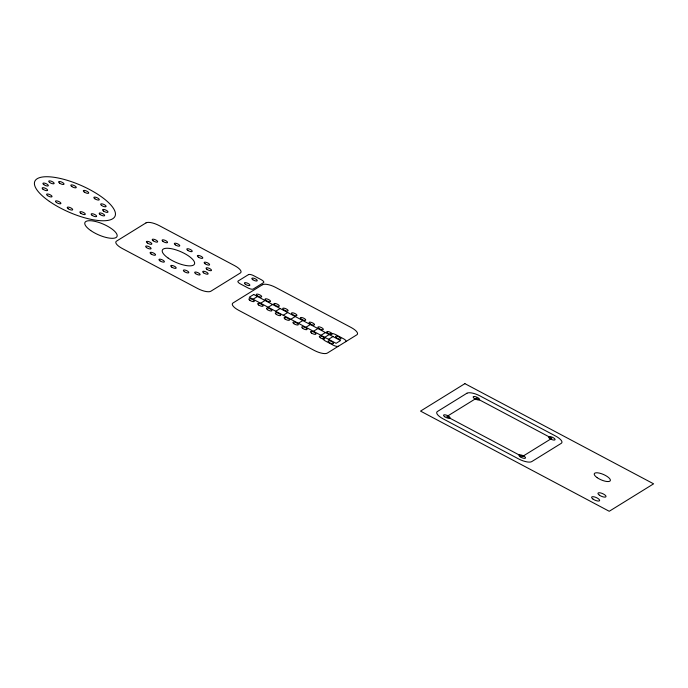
<?xml version="1.0" encoding="UTF-8"?>
<svg xmlns="http://www.w3.org/2000/svg" width="688" height="688" viewBox="0 0 688 688"><rect width="100%" height="100%" fill="white"/><g stroke="black" fill="none" stroke-linecap="round" stroke-linejoin="round"><path stroke-width="1.03" d="M253.064 299.237L257.501 296.494M260.614 303.245L265.052 300.501M268.165 307.252L272.594 304.509M275.707 311.26L280.145 308.516M283.258 315.267L287.696 312.524M290.809 319.275L295.238 316.532M298.351 323.283L302.789 320.539M305.902 327.29L310.34 324.547M313.453 331.298L317.882 328.554M320.995 335.305L325.433 332.553M328.546 339.313L332.983 336.561M345.78 341.661A4.377 1.471 23.5 0 0 343.484 338.745L335.942 334.738A4.377 1.471 23.5 0 0 330.687 333.646L323.308 338.212A4.377 1.471 23.5 0 0 325.605 341.128L333.147 345.135A4.377 1.471 23.5 0 0 338.401 346.227M146.037 222.869L116.461 241.17A10.931 3.672 23.5 0 0 122.197 248.463L197.68 288.539A10.931 3.672 23.5 0 0 210.812 291.256L240.387 272.955A10.931 3.672 23.5 0 0 234.651 265.663L159.169 225.587A10.931 3.672 23.5 0 0 146.037 222.869M248.471 274.624L238.134 281.014A4.377 1.471 23.5 0 0 240.43 283.938L247.981 287.945A4.377 1.471 23.5 0 0 253.227 289.029L263.564 282.63A4.377 1.471 23.5 0 0 261.277 279.715L253.726 275.707A4.377 1.471 23.5 0 0 248.471 274.624M262.524 284.703L232.948 303.012A10.931 3.672 23.5 0 0 238.684 310.305L314.167 350.381A10.931 3.672 23.5 0 0 327.299 353.099L356.874 334.798A10.931 3.672 23.5 0 0 351.138 327.497L275.656 287.429A10.931 3.672 23.5 0 0 262.524 284.703M253.726 294.49L249.288 297.233L336.097 343.321L340.526 340.569L253.726 294.49M464.899 383.646L420.531 411.097L609.233 511.279L653.6 483.827L464.899 383.646M466.937 393.226L437.362 411.536A10.931 3.672 23.5 0 0 443.098 418.829L518.58 458.905A10.931 3.672 23.5 0 0 531.712 461.622L561.288 443.321A10.931 3.672 23.5 0 0 555.551 436.02L480.069 395.953A10.931 3.672 23.5 0 0 466.937 393.226M476.38 398.24L446.796 416.541L522.278 456.617L551.853 438.308L476.38 398.24M49.347 201.36A43.74 14.672 23.5 0 0 114.948 216.376A43.74 14.672 23.5 0 0 60.484 178.502A43.74 14.672 23.5 0 0 49.347 201.36M84.297 192.055A2.95 0.989 23.5 0 0 88.718 193.07A2.95 0.989 23.5 0 0 85.045 190.516A2.95 0.989 23.5 0 0 84.297 192.055M94.867 198.78A2.95 0.989 23.5 0 0 99.278 199.769A2.95 0.989 23.5 0 0 95.572 197.215A2.95 0.989 23.5 0 0 94.867 198.78M101.549 205.42A2.95 0.989 23.5 0 0 106.064 206.555A2.95 0.989 23.5 0 0 102.546 203.983A2.95 0.989 23.5 0 0 101.549 205.42M103.458 211.027A2.95 0.989 23.5 0 0 107.956 212.145A2.95 0.989 23.5 0 0 104.413 209.573A2.95 0.989 23.5 0 0 103.458 211.027M100.121 214.536A2.95 0.989 23.5 0 0 104.602 215.628A2.95 0.989 23.5 0 0 101.033 213.065A2.95 0.989 23.5 0 0 100.121 214.536M92.123 215.335A2.95 0.989 23.5 0 0 96.587 216.402A2.95 0.989 23.5 0 0 92.983 213.839A2.95 0.989 23.5 0 0 92.123 215.335M80.84 213.289A2.95 0.989 23.5 0 0 85.286 214.338A2.95 0.989 23.5 0 0 81.657 211.775A2.95 0.989 23.5 0 0 80.84 213.289M68.224 208.756A2.95 0.989 23.5 0 0 72.661 209.78A2.95 0.989 23.5 0 0 68.998 207.217A2.95 0.989 23.5 0 0 68.224 208.756M56.476 202.521A2.95 0.989 23.5 0 0 60.897 203.519A2.95 0.989 23.5 0 0 57.207 200.965A2.95 0.989 23.5 0 0 56.476 202.521M47.618 195.667A2.95 0.989 23.5 0 0 52.021 196.648A2.95 0.989 23.5 0 0 48.306 194.093A2.95 0.989 23.5 0 0 47.618 195.667M43.043 189.269A2.95 0.989 23.5 0 0 47.549 190.395A2.95 0.989 23.5 0 0 44.015 187.824A2.95 0.989 23.5 0 0 43.043 189.269M43.817 184.642A2.95 0.989 23.5 0 0 48.306 185.743A2.95 0.989 23.5 0 0 44.746 183.18A2.95 0.989 23.5 0 0 43.817 184.642M49.648 182.466A2.95 0.989 23.5 0 0 54.128 183.55A2.95 0.989 23.5 0 0 50.534 180.987A2.95 0.989 23.5 0 0 49.648 182.466M59.546 183.137A2.95 0.989 23.5 0 0 64.01 184.195A2.95 0.989 23.5 0 0 60.389 181.632A2.95 0.989 23.5 0 0 59.546 183.137M71.801 186.525A2.95 0.989 23.5 0 0 76.248 187.566A2.95 0.989 23.5 0 0 72.601 185.003A2.95 0.989 23.5 0 0 71.801 186.525M90.739 230.557A17.492 5.865 23.5 0 0 116.977 236.569A17.492 5.865 23.5 0 0 95.193 221.416A17.492 5.865 23.5 0 0 90.739 230.557M175.302 244.842A2.95 0.989 23.5 0 0 179.74 245.883A2.95 0.989 23.5 0 0 176.094 243.32A2.95 0.989 23.5 0 0 175.302 244.842M163.047 241.454A2.95 0.989 23.5 0 0 167.502 242.511A2.95 0.989 23.5 0 0 163.89 239.949A2.95 0.989 23.5 0 0 163.047 241.454M153.149 240.783A2.95 0.989 23.5 0 0 157.621 241.866A2.95 0.989 23.5 0 0 154.035 239.304A2.95 0.989 23.5 0 0 153.149 240.783M147.309 242.959A2.95 0.989 23.5 0 0 151.799 244.059A2.95 0.989 23.5 0 0 148.238 241.488A2.95 0.989 23.5 0 0 147.309 242.959M146.544 247.585A2.95 0.989 23.5 0 0 151.042 248.712A2.95 0.989 23.5 0 0 147.516 246.141A2.95 0.989 23.5 0 0 146.544 247.585M151.119 253.984A2.95 0.989 23.5 0 0 155.522 254.964A2.95 0.989 23.5 0 0 151.807 252.41A2.95 0.989 23.5 0 0 151.119 253.984M159.977 260.838A2.95 0.989 23.5 0 0 164.398 261.836A2.95 0.989 23.5 0 0 160.708 259.281A2.95 0.989 23.5 0 0 159.977 260.838M171.725 267.073A2.95 0.989 23.5 0 0 176.162 268.096A2.95 0.989 23.5 0 0 172.499 265.534A2.95 0.989 23.5 0 0 171.725 267.073M184.332 271.605A2.95 0.989 23.5 0 0 188.787 272.654A2.95 0.989 23.5 0 0 185.149 270.092A2.95 0.989 23.5 0 0 184.332 271.605M195.616 273.652A2.95 0.989 23.5 0 0 200.079 274.718A2.95 0.989 23.5 0 0 196.476 272.156A2.95 0.989 23.5 0 0 195.616 273.652M203.622 272.852A2.95 0.989 23.5 0 0 208.103 273.944A2.95 0.989 23.5 0 0 204.525 271.382A2.95 0.989 23.5 0 0 203.622 272.852M206.959 269.343A2.95 0.989 23.5 0 0 211.457 270.461A2.95 0.989 23.5 0 0 207.905 267.89A2.95 0.989 23.5 0 0 206.959 269.343M205.05 263.736A2.95 0.989 23.5 0 0 209.556 264.871A2.95 0.989 23.5 0 0 206.039 262.3A2.95 0.989 23.5 0 0 205.05 263.736M198.368 257.097A2.95 0.989 23.5 0 0 202.779 258.086A2.95 0.989 23.5 0 0 199.073 255.532A2.95 0.989 23.5 0 0 198.368 257.097M187.79 250.372A2.95 0.989 23.5 0 0 192.219 251.387A2.95 0.989 23.5 0 0 188.546 248.832A2.95 0.989 23.5 0 0 187.79 250.372M593.073 499.135A4.377 1.471 23.5 0 0 599.626 500.632A4.377 1.471 23.5 0 0 594.183 496.848A4.377 1.471 23.5 0 0 593.073 499.135M599.429 495.197A4.377 1.471 23.5 0 0 605.99 496.702A4.377 1.471 23.5 0 0 600.547 492.909A4.377 1.471 23.5 0 0 599.429 495.197M597.193 477.687A8.746 2.933 23.5 0 0 610.308 480.697A8.746 2.933 23.5 0 0 599.42 473.12A8.746 2.933 23.5 0 0 597.193 477.687M474.333 398.447A3.5 1.17 23.5 0 0 479.579 399.651A3.5 1.17 23.5 0 0 475.219 396.623A3.5 1.17 23.5 0 0 474.333 398.447M444.749 416.756A3.5 1.17 23.5 0 0 450.004 417.951A3.5 1.17 23.5 0 0 445.643 414.924A3.5 1.17 23.5 0 0 444.749 416.756M520.231 456.823A3.5 1.17 23.5 0 0 525.477 458.027A3.5 1.17 23.5 0 0 521.126 454.992A3.5 1.17 23.5 0 0 520.231 456.823M549.807 438.523A3.5 1.17 23.5 0 0 555.061 439.718A3.5 1.17 23.5 0 0 550.701 436.691A3.5 1.17 23.5 0 0 549.807 438.523M336.509 337.834A2.95 0.989 23.5 0 0 340.938 338.84A2.95 0.989 23.5 0 0 337.258 336.286A2.95 0.989 23.5 0 0 336.509 337.834M327.703 333.155A2.95 0.989 23.5 0 0 332.132 334.17A2.95 0.989 23.5 0 0 328.451 331.616A2.95 0.989 23.5 0 0 327.703 333.155M318.897 328.477A2.95 0.989 23.5 0 0 323.326 329.492A2.95 0.989 23.5 0 0 319.653 326.938A2.95 0.989 23.5 0 0 318.897 328.477M310.09 323.807A2.95 0.989 23.5 0 0 314.519 324.822A2.95 0.989 23.5 0 0 310.847 322.259A2.95 0.989 23.5 0 0 310.09 323.807M301.292 319.129A2.95 0.989 23.5 0 0 305.713 320.144A2.95 0.989 23.5 0 0 302.041 317.589A2.95 0.989 23.5 0 0 301.292 319.129M292.486 314.459A2.95 0.989 23.5 0 0 296.915 315.474A2.95 0.989 23.5 0 0 293.234 312.911A2.95 0.989 23.5 0 0 292.486 314.459M283.68 309.781A2.95 0.989 23.5 0 0 288.109 310.795A2.95 0.989 23.5 0 0 284.428 308.241A2.95 0.989 23.5 0 0 283.68 309.781M274.873 305.111A2.95 0.989 23.5 0 0 279.302 306.126A2.95 0.989 23.5 0 0 275.63 303.563A2.95 0.989 23.5 0 0 274.873 305.111M266.067 300.432A2.95 0.989 23.5 0 0 270.496 301.447A2.95 0.989 23.5 0 0 266.824 298.893A2.95 0.989 23.5 0 0 266.067 300.432M257.252 295.754A2.95 0.989 23.5 0 0 261.681 296.769A2.95 0.989 23.5 0 0 258.009 294.215A2.95 0.989 23.5 0 0 257.252 295.754M329.113 342.409A2.95 0.989 23.5 0 0 333.542 343.415A2.95 0.989 23.5 0 0 329.862 340.861A2.95 0.989 23.5 0 0 329.113 342.409M320.307 337.731A2.95 0.989 23.5 0 0 324.736 338.745A2.95 0.989 23.5 0 0 321.064 336.191A2.95 0.989 23.5 0 0 320.307 337.731M311.501 333.061A2.95 0.989 23.5 0 0 315.93 334.067A2.95 0.989 23.5 0 0 312.257 331.513A2.95 0.989 23.5 0 0 311.501 333.061M302.703 328.382A2.95 0.989 23.5 0 0 307.123 329.397A2.95 0.989 23.5 0 0 303.451 326.843A2.95 0.989 23.5 0 0 302.703 328.382M293.896 323.704A2.95 0.989 23.5 0 0 298.325 324.719A2.95 0.989 23.5 0 0 294.645 322.165A2.95 0.989 23.5 0 0 293.896 323.704M285.09 319.034A2.95 0.989 23.5 0 0 289.519 320.049A2.95 0.989 23.5 0 0 285.838 317.486A2.95 0.989 23.5 0 0 285.09 319.034M276.284 314.356A2.95 0.989 23.5 0 0 280.713 315.371A2.95 0.989 23.5 0 0 277.04 312.816A2.95 0.989 23.5 0 0 276.284 314.356M267.477 309.686A2.95 0.989 23.5 0 0 271.906 310.701A2.95 0.989 23.5 0 0 268.234 308.138A2.95 0.989 23.5 0 0 267.477 309.686M258.679 305.008A2.95 0.989 23.5 0 0 263.1 306.022A2.95 0.989 23.5 0 0 259.428 303.468A2.95 0.989 23.5 0 0 258.679 305.008M249.856 300.329A2.95 0.989 23.5 0 0 254.285 301.344A2.95 0.989 23.5 0 0 250.613 298.79A2.95 0.989 23.5 0 0 249.856 300.329M245.418 284.299A2.95 0.989 23.5 0 0 249.847 285.305A2.95 0.989 23.5 0 0 246.175 282.751A2.95 0.989 23.5 0 0 245.418 284.299M252.814 279.715A2.95 0.989 23.5 0 0 257.243 280.73A2.95 0.989 23.5 0 0 253.562 278.176A2.95 0.989 23.5 0 0 252.814 279.715M168.199 258.112A17.492 5.865 23.5 0 0 194.437 264.115A17.492 5.865 23.5 0 0 172.645 248.961A17.492 5.865 23.5 0 0 168.199 258.112"/></g></svg>
